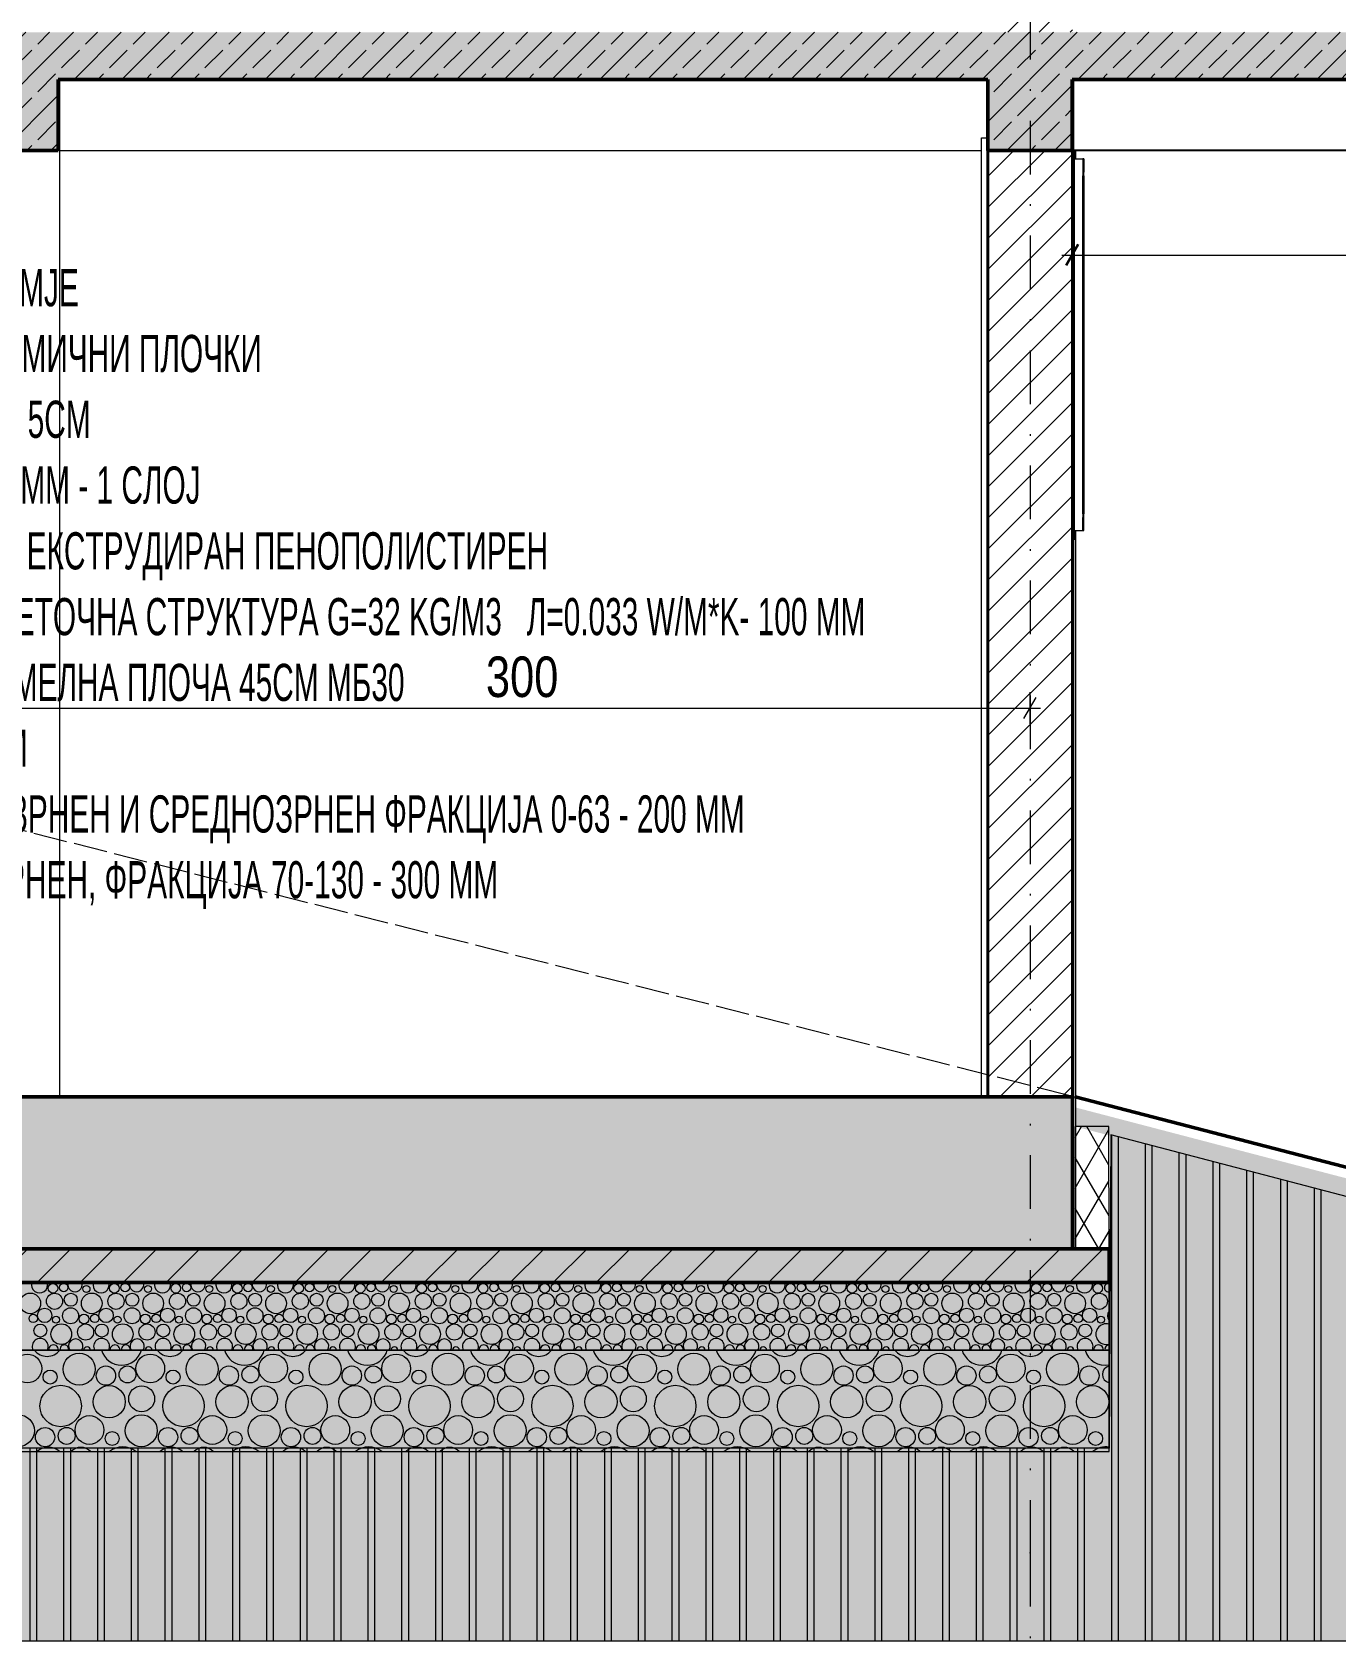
# Model space of a CAD drawing. Header units: millimetres. Extents: x -440 to 2671, y 0 to 297.
# Drawn here: x 271.9 to 349, y 64.1 to 159.3 of the extents above; entities that cross this region are included whole.
import ezdxf

# ---------------------------------------------------------------- set-up
doc = ezdxf.new("R2010")
doc.units = ezdxf.units.MM
doc.header["$MEASUREMENT"] = 0
doc.linetypes.add('- Осеви линии', pattern=[6.702778, 3.175, -1.763889, 0, -1.763889])
doc.linetypes.add('- Скирити линии', pattern=[2.45, 2, -0.45])
for name, color, linetype, lineweight, true_color in [('1', 7, 'Continuous', 13, 0x2b2b2b), ('104', 7, 'Continuous', 15, 0x3e3e3e), ('161', 7, 'Continuous', 15, 0x6a6a6a), ('168', 7, 'Continuous', 15, 0x5e5e5e), ('19', 7, 'Continuous', 0, 0xe4e4e4), ('29', 7, 'Continuous', 50, 0x111111), ('3', 7, 'Continuous', 18, 0x7c7c7c), ('4', 7, 'Continuous', 20, 0x3e3e3e), ('45', 7, 'Continuous', 35, 0x404040), ('61', 7, 'Continuous', 20, 0x6a6a6a), ('65', 7, 'Continuous', 20, 0x4e4e4e), ('84', 7, 'Continuous', 20, 0x3e3e3e), ('85', 7, 'Continuous', 20, 0x404040), ('86', 7, 'Continuous', 20, 0x4e4e4e), ('87', 7, 'Continuous', 20, 0x6a6a6a), ('88', 7, 'Continuous', 20, 0x5e5e5e), ('89', 7, 'Continuous', 20, 0x111111)]:
    doc.layers.add(name, color=color, linetype=linetype, lineweight=lineweight, true_color=true_color)
for name, color, linetype, lineweight in [('101', 253, 'Continuous', 15), ('102', 254, 'Continuous', 15), ('164', 255, 'Continuous', 15), ('18', 9, 'Continuous', 15), ('21', 7, 'Continuous', 50), ('27', 7, 'Continuous', 40), ('7', 7, 'Continuous', 25)]:
    doc.layers.add(name, color=color, linetype=linetype, lineweight=lineweight)
doc.styles.add('GENERATED_STYLE_6', font='GOTHIC.TTF')
pattern_1 = [(45, (-1043.7373, 159.275), (-0.9192388, 0.9192388), [])]
pattern_2 = [(45, (-1043.7373, 159.275), (-1.4142136, 1.4142136), []), (45, (-1044.4444, 159.9821), (-1.4142136, 1.4142136), [1.5, -0.5])]

# ---------------------------------------------------------------- blocks, each defined once
blk = doc.blocks.new('*X2')
at = {"layer": '101', "color": 253, "linetype": 'Continuous', "lineweight": 15}
for centre, radius in [((273.089, 84.942), 0.286), ((273.727, 84.978), 0.251), ((275.075, 84.901), 0.207), ((276.726, 84.942), 0.286), ((277.365, 84.978), 0.251), ((278.712, 84.901), 0.207), ((280.363, 84.942), 0.286), ((281.002, 84.978), 0.251), ((282.349, 84.901), 0.207), ((284, 84.942), 0.286), ((284.639, 84.978), 0.251), ((285.986, 84.901), 0.207), ((287.638, 84.942), 0.286), ((288.276, 84.978), 0.251), ((289.623, 84.901), 0.207), ((291.275, 84.942), 0.286), ((291.913, 84.978), 0.251), ((293.26, 84.901), 0.207), ((294.912, 84.942), 0.286), ((295.55, 84.978), 0.251), ((296.897, 84.901), 0.207), ((298.549, 84.942), 0.286), ((299.187, 84.978), 0.251), ((300.534, 84.901), 0.207), ((302.186, 84.942), 0.286), ((302.824, 84.978), 0.251), ((304.172, 84.901), 0.207), ((305.823, 84.942), 0.286), ((306.461, 84.978), 0.251), ((307.809, 84.901), 0.207), ((309.46, 84.942), 0.286), ((310.098, 84.978), 0.251), ((311.446, 84.901), 0.207), ((313.097, 84.942), 0.286), ((313.735, 84.978), 0.251), ((315.083, 84.901), 0.207), ((316.734, 84.942), 0.286), ((317.372, 84.978), 0.251), ((318.72, 84.901), 0.207), ((320.371, 84.942), 0.286), ((321.009, 84.978), 0.251), ((322.357, 84.901), 0.207), ((324.008, 84.942), 0.286), ((324.647, 84.978), 0.251), ((325.994, 84.901), 0.207), ((327.645, 84.942), 0.286), ((328.284, 84.978), 0.251), ((329.631, 84.901), 0.207), ((331.282, 84.942), 0.286), ((331.921, 84.978), 0.251), ((333.268, 84.901), 0.207), ((334.92, 84.942), 0.286), ((271.75, 84.044), 0.612), ((273.186, 84.169), 0.477), ((274.136, 83.314), 0.473), ((274.146, 84.257), 0.384), ((275.387, 84.044), 0.612), ((276.823, 84.169), 0.477), ((277.773, 83.314), 0.473), ((277.783, 84.257), 0.384), ((279.024, 84.044), 0.612), ((280.46, 84.169), 0.477), ((281.41, 83.314), 0.473), ((281.42, 84.257), 0.384), ((282.661, 84.044), 0.612), ((284.097, 84.169), 0.477), ((285.047, 83.314), 0.473), ((285.057, 84.257), 0.384), ((286.298, 84.044), 0.612), ((287.734, 84.169), 0.477), ((288.684, 83.314), 0.473), ((288.694, 84.257), 0.384), ((289.936, 84.044), 0.612), ((291.371, 84.169), 0.477), ((292.321, 83.314), 0.473), ((292.332, 84.257), 0.384), ((293.573, 84.044), 0.612), ((295.008, 84.169), 0.477), ((295.958, 83.314), 0.473), ((295.969, 84.257), 0.384), ((297.21, 84.044), 0.612), ((298.645, 84.169), 0.477), ((299.596, 83.314), 0.473), ((299.606, 84.257), 0.384), ((300.847, 84.044), 0.612), ((302.282, 84.169), 0.477), ((303.233, 83.314), 0.473), ((303.243, 84.257), 0.384), ((304.484, 84.044), 0.612), ((305.92, 84.169), 0.477), ((306.87, 83.314), 0.473), ((306.88, 84.257), 0.384), ((308.121, 84.044), 0.612), ((309.557, 84.169), 0.477), ((310.507, 83.314), 0.473), ((310.517, 84.257), 0.384), ((311.758, 84.044), 0.612), ((313.194, 84.169), 0.477), ((314.144, 83.314), 0.473), ((314.154, 84.257), 0.384), ((315.395, 84.044), 0.612), ((316.831, 84.169), 0.477), ((317.781, 83.314), 0.473), ((317.791, 84.257), 0.384), ((319.032, 84.044), 0.612), ((320.468, 84.169), 0.477), ((321.418, 83.314), 0.473), ((321.428, 84.257), 0.384), ((322.669, 84.044), 0.612), ((324.105, 84.169), 0.477), ((325.055, 83.314), 0.473), ((325.065, 84.257), 0.384), ((326.306, 84.044), 0.612), ((327.742, 84.169), 0.477), ((328.692, 83.314), 0.473), ((328.702, 84.257), 0.384), ((329.943, 84.044), 0.612), ((331.379, 84.169), 0.477), ((332.329, 83.314), 0.473), ((332.339, 84.257), 0.384), ((333.58, 84.044), 0.612), ((335.016, 84.169), 0.477), ((271.927, 83.158), 0.251), ((272.601, 83.335), 0.426), ((273.587, 82.224), 0.612), ((273.275, 83.081), 0.207), ((275.023, 82.349), 0.477), ((274.926, 83.122), 0.286), ((275.565, 83.158), 0.251), ((276.238, 83.335), 0.426), ((277.224, 82.224), 0.612), ((276.912, 83.081), 0.207), ((278.66, 82.349), 0.477), ((278.563, 83.122), 0.286), ((279.202, 83.158), 0.251), ((279.875, 83.335), 0.426), ((280.861, 82.224), 0.612), ((280.549, 83.081), 0.207), ((282.297, 82.349), 0.477), ((282.2, 83.122), 0.286), ((282.839, 83.158), 0.251), ((283.512, 83.335), 0.426), ((284.498, 82.224), 0.612), ((284.186, 83.081), 0.207), ((285.934, 82.349), 0.477), ((285.838, 83.122), 0.286), ((286.476, 83.158), 0.251), ((287.15, 83.335), 0.426), ((288.136, 82.224), 0.612), ((287.823, 83.081), 0.207), ((289.571, 82.349), 0.477), ((289.475, 83.122), 0.286), ((290.113, 83.158), 0.251), ((290.787, 83.335), 0.426), ((291.773, 82.224), 0.612), ((291.46, 83.081), 0.207), ((293.208, 82.349), 0.477), ((293.112, 83.122), 0.286), ((293.75, 83.158), 0.251), ((294.424, 83.335), 0.426), ((295.41, 82.224), 0.612), ((295.097, 83.081), 0.207), ((296.845, 82.349), 0.477), ((296.749, 83.122), 0.286), ((297.387, 83.158), 0.251), ((298.061, 83.335), 0.426), ((299.047, 82.224), 0.612), ((298.734, 83.081), 0.207), ((300.482, 82.349), 0.477), ((300.386, 83.122), 0.286), ((301.024, 83.158), 0.251), ((301.698, 83.335), 0.426), ((302.684, 82.224), 0.612), ((302.372, 83.081), 0.207), ((304.12, 82.349), 0.477), ((304.023, 83.122), 0.286), ((304.661, 83.158), 0.251), ((305.335, 83.335), 0.426), ((306.321, 82.224), 0.612), ((306.009, 83.081), 0.207), ((307.757, 82.349), 0.477), ((307.66, 83.122), 0.286), ((308.298, 83.158), 0.251), ((308.972, 83.335), 0.426), ((309.958, 82.224), 0.612), ((309.646, 83.081), 0.207), ((311.394, 82.349), 0.477), ((311.297, 83.122), 0.286), ((311.935, 83.158), 0.251), ((312.609, 83.335), 0.426), ((313.595, 82.224), 0.612), ((313.283, 83.081), 0.207), ((315.031, 82.349), 0.477), ((314.934, 83.122), 0.286), ((315.572, 83.158), 0.251), ((316.246, 83.335), 0.426), ((317.232, 82.224), 0.612), ((316.92, 83.081), 0.207), ((318.668, 82.349), 0.477), ((318.571, 83.122), 0.286), ((319.209, 83.158), 0.251), ((319.883, 83.335), 0.426), ((320.869, 82.224), 0.612), ((320.557, 83.081), 0.207), ((322.305, 82.349), 0.477), ((322.208, 83.122), 0.286), ((322.847, 83.158), 0.251), ((323.52, 83.335), 0.426), ((324.506, 82.224), 0.612), ((324.194, 83.081), 0.207), ((325.942, 82.349), 0.477), ((325.845, 83.122), 0.286), ((326.484, 83.158), 0.251), ((327.157, 83.335), 0.426), ((328.143, 82.224), 0.612), ((327.831, 83.081), 0.207), ((329.579, 82.349), 0.477), ((329.482, 83.122), 0.286), ((330.121, 83.158), 0.251), ((330.794, 83.335), 0.426), ((331.78, 82.224), 0.612), ((331.468, 83.081), 0.207), ((333.216, 82.349), 0.477), ((333.12, 83.122), 0.286), ((333.758, 83.158), 0.251), ((334.432, 83.335), 0.426), ((335.105, 83.081), 0.207), ((272.346, 82.437), 0.384), ((275.983, 82.437), 0.384), ((279.62, 82.437), 0.384), ((283.257, 82.437), 0.384), ((286.894, 82.437), 0.384), ((290.532, 82.437), 0.384), ((294.169, 82.437), 0.384), ((297.806, 82.437), 0.384), ((301.443, 82.437), 0.384), ((305.08, 82.437), 0.384), ((308.717, 82.437), 0.384), ((312.354, 82.437), 0.384), ((315.991, 82.437), 0.384), ((319.628, 82.437), 0.384), ((323.265, 82.437), 0.384), ((326.902, 82.437), 0.384), ((330.539, 82.437), 0.384), ((334.176, 82.437), 0.384)]:
    blk.add_circle(centre, radius, dxfattribs=at)
for centre, radius, start, end in [((272.299, 85.134), 0.473, 162.59898, 17.40102), ((273.55, 85.864), 0.612, 254.33377, 285.66623), ((274.401, 85.155), 0.426, 163.6472, 16.3528), ((275.936, 85.134), 0.473, 162.59898, 17.40102), ((277.187, 85.864), 0.612, 254.33377, 285.66623), ((278.038, 85.155), 0.426, 163.6472, 16.3528), ((279.573, 85.134), 0.473, 162.59898, 17.40102), ((280.824, 85.864), 0.612, 254.33377, 285.66623), ((281.675, 85.155), 0.426, 163.6472, 16.3528), ((283.21, 85.134), 0.473, 162.59898, 17.40102), ((284.461, 85.864), 0.612, 254.33377, 285.66623), ((285.312, 85.155), 0.426, 163.6472, 16.3528), ((286.847, 85.134), 0.473, 162.59898, 17.40102), ((288.098, 85.864), 0.612, 254.33377, 285.66623), ((288.95, 85.155), 0.426, 163.6472, 16.3528), ((290.484, 85.134), 0.473, 162.59898, 17.40102), ((291.736, 85.864), 0.612, 254.33377, 285.66623), ((292.587, 85.155), 0.426, 163.6472, 16.3528), ((294.121, 85.134), 0.473, 162.59898, 17.40102), ((295.373, 85.864), 0.612, 254.33377, 285.66623), ((296.224, 85.155), 0.426, 163.6472, 16.3528), ((297.758, 85.134), 0.473, 162.59898, 17.40102), ((299.01, 85.864), 0.612, 254.33377, 285.66623), ((299.861, 85.155), 0.426, 163.6472, 16.3528), ((301.396, 85.134), 0.473, 162.59898, 17.40102), ((302.647, 85.864), 0.612, 254.33377, 285.66623), ((303.498, 85.155), 0.426, 163.6472, 16.3528), ((305.033, 85.134), 0.473, 162.59898, 17.40102), ((306.284, 85.864), 0.612, 254.33377, 285.66623), ((307.135, 85.155), 0.426, 163.6472, 16.3528), ((308.67, 85.134), 0.473, 162.59898, 17.40102), ((309.921, 85.864), 0.612, 254.33377, 285.66623), ((310.772, 85.155), 0.426, 163.6472, 16.3528), ((312.307, 85.134), 0.473, 162.59898, 17.40102), ((313.558, 85.864), 0.612, 254.33377, 285.66623), ((314.409, 85.155), 0.426, 163.6472, 16.3528), ((315.944, 85.134), 0.473, 162.59898, 17.40102), ((317.195, 85.864), 0.612, 254.33377, 285.66623), ((318.046, 85.155), 0.426, 163.6472, 16.3528), ((319.581, 85.134), 0.473, 162.59898, 17.40102), ((320.832, 85.864), 0.612, 254.33377, 285.66623), ((321.683, 85.155), 0.426, 163.6472, 16.3528), ((323.218, 85.134), 0.473, 162.59898, 17.40102), ((324.469, 85.864), 0.612, 254.33377, 285.66623), ((325.32, 85.155), 0.426, 163.6472, 16.3528), ((326.855, 85.134), 0.473, 162.59898, 17.40102), ((328.106, 85.864), 0.612, 254.33377, 285.66623), ((328.957, 85.155), 0.426, 163.6472, 16.3528), ((330.492, 85.134), 0.473, 162.59898, 17.40102), ((331.743, 85.864), 0.612, 254.33377, 285.66623), ((332.594, 85.155), 0.426, 163.6472, 16.3528), ((334.129, 85.134), 0.473, 162.59898, 17.40102), ((335.38, 85.864), 0.612, 254.33377, 285.66623), ((335.558, 84.978), 0.251, 84.05364, 275.94636), ((335.418, 82.224), 0.612, 74.24598, 285.75402), ((335.966, 83.314), 0.473, 143.95605, 216.04395), ((272.336, 81.494), 0.473, 332.4801, 207.5199), ((274.438, 81.515), 0.426, 325.62131, 214.37869), ((275.973, 81.494), 0.473, 332.4801, 207.5199), ((278.075, 81.515), 0.426, 325.62131, 214.37869), ((279.61, 81.494), 0.473, 332.4801, 207.5199), ((281.712, 81.515), 0.426, 325.62131, 214.37869), ((283.247, 81.494), 0.473, 332.4801, 207.5199), ((285.35, 81.515), 0.426, 325.62131, 214.37869), ((286.884, 81.494), 0.473, 332.4801, 207.5199), ((288.987, 81.515), 0.426, 325.62131, 214.37869), ((290.521, 81.494), 0.473, 332.4801, 207.5199), ((292.624, 81.515), 0.426, 325.62131, 214.37869), ((294.158, 81.494), 0.473, 332.4801, 207.5199), ((296.261, 81.515), 0.426, 325.62131, 214.37869), ((297.796, 81.494), 0.473, 332.4801, 207.5199), ((299.898, 81.515), 0.426, 325.62131, 214.37869), ((301.433, 81.494), 0.473, 332.4801, 207.5199), ((303.535, 81.515), 0.426, 325.62131, 214.37869), ((305.07, 81.494), 0.473, 332.4801, 207.5199), ((307.172, 81.515), 0.426, 325.62131, 214.37869), ((308.707, 81.494), 0.473, 332.4801, 207.5199), ((310.809, 81.515), 0.426, 325.62131, 214.37869), ((312.344, 81.494), 0.473, 332.4801, 207.5199), ((314.446, 81.515), 0.426, 325.62131, 214.37869), ((315.981, 81.494), 0.473, 332.4801, 207.5199), ((318.083, 81.515), 0.426, 325.62131, 214.37869), ((319.618, 81.494), 0.473, 332.4801, 207.5199), ((321.72, 81.515), 0.426, 325.62131, 214.37869), ((323.255, 81.494), 0.473, 332.4801, 207.5199), ((325.357, 81.515), 0.426, 325.62131, 214.37869), ((326.892, 81.494), 0.473, 332.4801, 207.5199), ((328.994, 81.515), 0.426, 325.62131, 214.37869), ((330.529, 81.494), 0.473, 332.4801, 207.5199), ((332.632, 81.515), 0.426, 325.62131, 214.37869), ((334.166, 81.494), 0.473, 332.4801, 207.5199), ((273.126, 81.303), 0.286, 354.47725, 185.52275), ((273.765, 81.338), 0.251, 345.45425, 194.54575), ((275.112, 81.261), 0.207, 3.86586, 176.13414), ((276.763, 81.303), 0.286, 354.47725, 185.52275), ((277.402, 81.338), 0.251, 345.45425, 194.54575), ((278.749, 81.261), 0.207, 3.86586, 176.13414), ((280.4, 81.303), 0.286, 354.47725, 185.52275), ((281.039, 81.338), 0.251, 345.45425, 194.54575), ((282.386, 81.261), 0.207, 3.86586, 176.13414), ((284.038, 81.303), 0.286, 354.47725, 185.52275), ((284.676, 81.338), 0.251, 345.45425, 194.54575), ((286.023, 81.261), 0.207, 3.86586, 176.13414), ((287.675, 81.303), 0.286, 354.47725, 185.52275), ((288.313, 81.338), 0.251, 345.45425, 194.54575), ((289.66, 81.261), 0.207, 3.86586, 176.13414), ((291.312, 81.303), 0.286, 354.47725, 185.52275), ((291.95, 81.338), 0.251, 345.45425, 194.54575), ((293.297, 81.261), 0.207, 3.86586, 176.13414), ((294.949, 81.303), 0.286, 354.47725, 185.52275), ((295.587, 81.338), 0.251, 345.45425, 194.54575), ((296.934, 81.261), 0.207, 3.86586, 176.13414), ((298.586, 81.303), 0.286, 354.47725, 185.52275), ((299.224, 81.338), 0.251, 345.45425, 194.54575), ((300.572, 81.261), 0.207, 3.86586, 176.13414), ((302.223, 81.303), 0.286, 354.47725, 185.52275), ((302.861, 81.338), 0.251, 345.45425, 194.54575), ((304.209, 81.261), 0.207, 3.86586, 176.13414), ((305.86, 81.303), 0.286, 354.47725, 185.52275), ((306.498, 81.338), 0.251, 345.45425, 194.54575), ((307.846, 81.261), 0.207, 3.86586, 176.13414), ((309.497, 81.303), 0.286, 354.47725, 185.52275), ((310.135, 81.338), 0.251, 345.45425, 194.54575), ((311.483, 81.261), 0.207, 3.86586, 176.13414), ((313.134, 81.303), 0.286, 354.47725, 185.52275), ((313.772, 81.338), 0.251, 345.45425, 194.54575), ((315.12, 81.261), 0.207, 3.86586, 176.13414), ((316.771, 81.303), 0.286, 354.47725, 185.52275), ((317.409, 81.338), 0.251, 345.45425, 194.54575), ((318.757, 81.261), 0.207, 3.86586, 176.13414), ((320.408, 81.303), 0.286, 354.47725, 185.52275), ((321.047, 81.338), 0.251, 345.45425, 194.54575), ((322.394, 81.261), 0.207, 3.86586, 176.13414), ((324.045, 81.303), 0.286, 354.47725, 185.52275), ((324.684, 81.338), 0.251, 345.45425, 194.54575), ((326.031, 81.261), 0.207, 3.86586, 176.13414), ((327.682, 81.303), 0.286, 354.47725, 185.52275), ((328.321, 81.338), 0.251, 345.45425, 194.54575), ((329.668, 81.261), 0.207, 3.86586, 176.13414), ((331.32, 81.303), 0.286, 354.47725, 185.52275), ((331.958, 81.338), 0.251, 345.45425, 194.54575), ((333.305, 81.261), 0.207, 3.86586, 176.13414), ((334.957, 81.303), 0.286, 354.47725, 185.52275), ((335.595, 81.338), 0.251, 92.53739, 194.54575)]:
    blk.add_arc(centre, radius, start, end, dxfattribs=at)
blk = doc.blocks.new('*X3')
at = {"layer": '101', "color": 253, "linetype": 'Continuous', "lineweight": 15}
for centre, radius in [((271.577, 80.194), 0.851), ((274.646, 80.151), 0.946), ((278.851, 80.194), 0.851), ((281.92, 80.151), 0.946), ((286.125, 80.194), 0.851), ((289.194, 80.151), 0.946), ((293.399, 80.194), 0.851), ((296.469, 80.151), 0.946), ((300.673, 80.194), 0.851), ((303.743, 80.151), 0.946), ((307.947, 80.194), 0.851), ((311.017, 80.151), 0.946), ((315.222, 80.194), 0.851), ((318.291, 80.151), 0.946), ((322.496, 80.194), 0.851), ((325.565, 80.151), 0.946), ((329.77, 80.194), 0.851), ((332.839, 80.151), 0.946), ((272.924, 79.686), 0.414), ((276.227, 79.768), 0.572), ((277.503, 79.839), 0.501), ((280.198, 79.686), 0.414), ((283.501, 79.768), 0.572), ((284.777, 79.839), 0.501), ((287.472, 79.686), 0.414), ((290.775, 79.768), 0.572), ((292.052, 79.839), 0.501), ((294.747, 79.686), 0.414), ((298.049, 79.768), 0.572), ((299.326, 79.839), 0.501), ((302.021, 79.686), 0.414), ((305.323, 79.768), 0.572), ((306.6, 79.839), 0.501), ((309.295, 79.686), 0.414), ((312.598, 79.768), 0.572), ((313.874, 79.839), 0.501), ((316.569, 79.686), 0.414), ((319.872, 79.768), 0.572), ((321.148, 79.839), 0.501), ((323.843, 79.686), 0.414), ((327.146, 79.768), 0.572), ((328.422, 79.839), 0.501), ((331.117, 79.686), 0.414), ((334.42, 79.768), 0.572), ((273.549, 77.972), 1.224), ((276.42, 78.222), 0.954), ((278.341, 78.398), 0.767), ((280.823, 77.972), 1.224), ((283.694, 78.222), 0.954), ((285.615, 78.398), 0.767), ((288.097, 77.972), 1.224), ((290.968, 78.222), 0.954), ((292.889, 78.398), 0.767), ((295.371, 77.972), 1.224), ((298.242, 78.222), 0.954), ((300.163, 78.398), 0.767), ((302.645, 77.972), 1.224), ((305.517, 78.222), 0.954), ((307.437, 78.398), 0.767), ((309.919, 77.972), 1.224), ((312.791, 78.222), 0.954), ((314.711, 78.398), 0.767), ((317.194, 77.972), 1.224), ((320.065, 78.222), 0.954), ((321.986, 78.398), 0.767), ((324.468, 77.972), 1.224), ((327.339, 78.222), 0.954), ((329.26, 78.398), 0.767), ((331.742, 77.972), 1.224), ((334.613, 78.222), 0.954), ((271.046, 76.511), 0.946), ((275.251, 76.554), 0.851), ((278.32, 76.511), 0.946), ((282.525, 76.554), 0.851), ((285.594, 76.511), 0.946), ((289.799, 76.554), 0.851), ((292.869, 76.511), 0.946), ((297.073, 76.554), 0.851), ((300.143, 76.511), 0.946), ((304.347, 76.554), 0.851), ((307.417, 76.511), 0.946), ((311.622, 76.554), 0.851), ((314.691, 76.511), 0.946), ((318.896, 76.554), 0.851), ((321.965, 76.511), 0.946), ((326.17, 76.554), 0.851), ((329.239, 76.511), 0.946), ((333.444, 76.554), 0.851), ((272.627, 76.129), 0.572), ((273.903, 76.199), 0.501), ((276.598, 76.046), 0.414), ((279.901, 76.129), 0.572), ((281.177, 76.199), 0.501), ((283.872, 76.046), 0.414), ((287.175, 76.129), 0.572), ((288.452, 76.199), 0.501), ((291.147, 76.046), 0.414), ((294.449, 76.129), 0.572), ((295.726, 76.199), 0.501), ((298.421, 76.046), 0.414), ((301.723, 76.129), 0.572), ((303, 76.199), 0.501), ((305.695, 76.046), 0.414), ((308.998, 76.129), 0.572), ((310.274, 76.199), 0.501), ((312.969, 76.046), 0.414), ((316.272, 76.129), 0.572), ((317.548, 76.199), 0.501), ((320.243, 76.046), 0.414), ((323.546, 76.129), 0.572), ((324.822, 76.199), 0.501), ((327.517, 76.046), 0.414), ((330.82, 76.129), 0.572), ((332.097, 76.199), 0.501), ((334.791, 76.046), 0.414)]:
    blk.add_circle(centre, radius, dxfattribs=at)
for centre, radius, start, end in [((272.746, 81.861), 0.954, 217.9292, 322.0708), ((277.149, 81.612), 1.224, 195.99442, 344.00558), ((280.02, 81.861), 0.954, 217.9292, 322.0708), ((284.423, 81.612), 1.224, 195.99442, 344.00558), ((287.294, 81.861), 0.954, 217.9292, 322.0708), ((291.697, 81.612), 1.224, 195.99442, 344.00558), ((294.568, 81.861), 0.954, 217.9292, 322.0708), ((298.971, 81.612), 1.224, 195.99442, 344.00558), ((301.842, 81.861), 0.954, 217.9292, 322.0708), ((306.245, 81.612), 1.224, 195.99442, 344.00558), ((309.117, 81.861), 0.954, 217.9292, 322.0708), ((313.519, 81.612), 1.224, 195.99442, 344.00558), ((316.391, 81.861), 0.954, 217.9292, 322.0708), ((320.794, 81.612), 1.224, 195.99442, 344.00558), ((323.665, 81.861), 0.954, 217.9292, 322.0708), ((328.068, 81.612), 1.224, 195.99442, 344.00558), ((330.939, 81.861), 0.954, 217.9292, 322.0708), ((335.342, 81.612), 1.224, 195.99442, 281.39267), ((335.697, 79.839), 0.501, 102.99523, 257.00477), ((272.82, 74.582), 0.954, 46.61075, 133.38925), ((274.741, 74.758), 0.767, 42.37311, 137.62689), ((277.223, 74.332), 1.224, 50.34184, 129.65816), ((280.094, 74.582), 0.954, 46.61075, 133.38925), ((282.015, 74.758), 0.767, 42.37311, 137.62689), ((284.497, 74.332), 1.224, 50.34184, 129.65816), ((287.368, 74.582), 0.954, 46.61075, 133.38925), ((289.289, 74.758), 0.767, 42.37311, 137.62689), ((291.771, 74.332), 1.224, 50.34184, 129.65816), ((294.642, 74.582), 0.954, 46.61075, 133.38925), ((296.563, 74.758), 0.767, 42.37311, 137.62689), ((299.045, 74.332), 1.224, 50.34184, 129.65816), ((301.917, 74.582), 0.954, 46.61075, 133.38925), ((303.837, 74.758), 0.767, 42.37311, 137.62689), ((306.319, 74.332), 1.224, 50.34184, 129.65816), ((309.191, 74.582), 0.954, 46.61075, 133.38925), ((311.111, 74.758), 0.767, 42.37311, 137.62689), ((313.594, 74.332), 1.224, 50.34184, 129.65816), ((316.465, 74.582), 0.954, 46.61075, 133.38925), ((318.386, 74.758), 0.767, 42.37311, 137.62689), ((320.868, 74.332), 1.224, 50.34184, 129.65816), ((323.739, 74.582), 0.954, 46.61075, 133.38925), ((325.66, 74.758), 0.767, 42.37311, 137.62689), ((328.142, 74.332), 1.224, 50.34184, 129.65816), ((331.013, 74.582), 0.954, 46.61075, 133.38925), ((332.934, 74.758), 0.767, 42.37311, 137.62689), ((335.416, 74.332), 1.224, 82.12788, 129.65816)]:
    blk.add_arc(centre, radius, start, end, dxfattribs=at)

msp = doc.modelspace()

# ---------------------------------------------------------------- hatches: boundary and pattern name
at = {"linetype": 'Continuous', "lineweight": 0, "true_color": 0x000000}
msp.add_hatch(color=18, dxfattribs=at).paths.add_polyline_path([(387.652, 81.498), (333.584, 95.644), (333.584, 94.51), (387.57, 80.433)])
at = {"layer": '1', "linetype": 'Continuous', "lineweight": 13, "true_color": 0x2b2b2b}
h = msp.add_hatch(dxfattribs=at)
h.set_pattern_fill('1_СТОМАНОБЕТОН_0001', color=250, style=0, pattern_type=2)
h.set_pattern_definition(pattern_2)
h.paths.add_polyline_path([(268.401, 159.275), (268.401, 152.275), (273.401, 152.275), (273.401, 159.275)])
h = msp.add_hatch(dxfattribs=at)
h.set_pattern_fill('1_СТОМАНОБЕТОН_0001', color=250, style=0, pattern_type=2)
h.set_pattern_definition(pattern_2)
h.paths.add_polyline_path([(273.401, 159.275), (273.401, 156.475), (328.405, 156.475), (328.405, 159.275)])
h = msp.add_hatch(dxfattribs=at)
h.set_pattern_fill('1_СТОМАНОБЕТОН_0001', color=250, style=0, pattern_type=2)
h.set_pattern_definition(pattern_2)
h.paths.add_polyline_path([(333.405, 159.275), (328.405, 159.275), (328.405, 152.275), (333.405, 152.275)])
h = msp.add_hatch(dxfattribs=at)
h.set_pattern_fill('1_СТОМАНОБЕТОН_0001', color=250, style=0, pattern_type=2)
h.set_pattern_definition(pattern_2)
h.paths.add_polyline_path([(333.405, 159.275), (333.405, 156.475), (364.42, 156.475), (364.42, 159.275)])
h = msp.add_hatch(dxfattribs=at)
h.set_pattern_fill('1_СТОМАНОБЕТОН_0001', color=250, style=0, pattern_type=2)
h.set_pattern_definition(pattern_2)
h.paths.add_polyline_path([(333.42, 87.275), (333.42, 96.275), (93.419, 96.275), (93.419, 87.275)])
at = {"layer": '102', "linetype": 'Continuous', "lineweight": 15}
for points in [[(41.424, 64.075), (387.57, 64.075), (387.57, 80.433), (335.689, 94.015), (335.584, 75.475), (82.184, 75.475), (82.184, 86.275), (82.184, 96.275), (71.699, 153.34), (41.424, 153.34)], [(91.584, 87.275), (91.584, 85.275), (335.584, 85.275), (335.584, 87.275)]]:
    msp.add_hatch(color=254, dxfattribs=at).paths.add_polyline_path(points)
at = {"layer": '104', "linetype": 'Continuous', "lineweight": 15, "true_color": 0x3e3e3e}
h = msp.add_hatch(dxfattribs=at)
h.set_pattern_fill('MASONRY_BLOCK_0001', color=250, style=0, pattern_type=2)
h.set_pattern_definition([(45, (-1043.7373, 159.275), (-1.2727922, 1.2727922), [])])
h.paths.add_polyline_path([(91.584, 87.275), (91.584, 85.275), (335.584, 85.275), (335.584, 87.275)])
at = {"layer": '161', "linetype": 'Continuous', "lineweight": 15, "true_color": 0x6a6a6a}
h = msp.add_hatch(dxfattribs=at)
h.set_pattern_fill('DOUBLE_1_1_0001', color=251, style=0, pattern_type=2)
h.set_pattern_definition([(90, (236.1403, 95.2958), (-2, 0), []), (90, (235.7403, 95.2958), (-2, 0), [])])
h.paths.add_polyline_path([(41.424, 64.075), (387.57, 64.075), (387.57, 80.433), (335.689, 94.015), (335.584, 75.475), (82.184, 75.475), (82.184, 86.275), (82.184, 96.275), (71.699, 153.34), (41.424, 153.34)])
at = {"layer": '168', "linetype": 'Continuous', "lineweight": 15, "true_color": 0x5e5e5e}
h = msp.add_hatch(dxfattribs=at)
h.set_pattern_fill('COMMON_BRICK_0001', color=251, style=0, pattern_type=2)
h.set_pattern_definition(pattern_1)
h.paths.add_polyline_path([(333.42, 210.275), (328.42, 210.275), (328.42, 159.275), (333.42, 159.275)])
h = msp.add_hatch(dxfattribs=at)
h.set_pattern_fill('COMMON_BRICK_0001', color=251, style=0, pattern_type=2)
h.set_pattern_definition(pattern_1)
h.paths.add_polyline_path([(333.42, 156.475), (333.405, 156.475), (333.405, 152.275), (328.42, 152.275), (328.42, 96.275), (333.42, 96.275)])
at = {"layer": '18', "linetype": 'Continuous', "lineweight": 15}
for points in [[(268.401, 159.275), (268.401, 152.275), (273.401, 152.275), (273.401, 159.275)], [(273.401, 159.275), (273.401, 156.475), (328.405, 156.475), (328.405, 159.275)], [(333.405, 159.275), (328.405, 159.275), (328.405, 152.275), (333.405, 152.275)], [(333.405, 159.275), (333.405, 156.475), (364.42, 156.475), (364.42, 159.275)], [(333.42, 87.275), (333.42, 96.275), (93.419, 96.275), (93.419, 87.275)]]:
    msp.add_hatch(color=9, dxfattribs=at).paths.add_polyline_path(points)
at = {"layer": '19', "linetype": 'Continuous', "lineweight": 0, "true_color": 0xe4e4e4}
for points in [[(82.184, 81.275), (335.584, 81.275), (335.584, 85.275), (82.184, 85.275)], [(82.184, 75.275), (335.584, 75.275), (335.584, 81.275), (82.184, 81.275)]]:
    msp.add_hatch(color=254, dxfattribs=at).paths.add_polyline_path(points)
at = {"layer": '86', "linetype": 'Continuous', "lineweight": 20, "true_color": 0x4e4e4e}
h = msp.add_hatch(dxfattribs=at)
h.set_pattern_fill('INSULATION_BATT__0001', color=251, style=0, pattern_type=2)
h.set_pattern_definition([(60, (-1043.7373, 159.275), (-1.2990381, 0.75), []), (120, (-1043.7373, 159.275), (1.2990381, 0.75), [])])
h.paths.add_polyline_path([(333.584, 94.51), (333.584, 87.275), (335.584, 87.275), (335.582, 94.51)])

# ---------------------------------------------------------------- linework, layer by layer
at = {"layer": '1', "color": 250, "linetype": 'Continuous', "lineweight": 13, "true_color": 0x2b2b2b, "flags": 128}
msp.add_lwpolyline([(333.584, 94.51), (333.584, 87.275), (335.584, 87.275), (335.582, 94.51)], close=True, dxfattribs=at)
at = {"layer": '101', "color": 253, "linetype": 'Continuous', "lineweight": 15, "flags": 128}
msp.add_lwpolyline([(82.184, 75.275), (335.584, 75.275), (335.584, 81.275), (82.184, 81.275)], close=True, dxfattribs=at)
at = {"layer": '104', "color": 250, "linetype": 'Continuous', "lineweight": 15, "true_color": 0x3e3e3e, "flags": 128}
for points in [[(387.57, 64.075), (387.57, 80.433), (335.689, 94.015), (335.584, 75.475), (82.184, 75.475), (82.184, 86.275), (82.184, 96.275), (71.699, 153.34), (41.424, 153.34)], [(41.424, 64.075), (387.57, 64.075)]]:
    msp.add_lwpolyline(points, dxfattribs=at)
at = {"layer": '164', "color": 255, "linetype": 'Continuous', "lineweight": 15}
for p, q in [((273.498, 152.275), (273.498, 156.475)), ((273.498, 152.275), (273.401, 152.275)), ((273.499, 152.275), (328.044, 152.275)), ((333.499, 152.275), (364.42, 152.275))]:
    msp.add_line(p, q, dxfattribs=at)
at = {"layer": '21', "color": 7, "linetype": 'Continuous', "lineweight": 50, "flags": 128}
msp.add_lwpolyline([(387.742, 82.212), (333.584, 96.275)], dxfattribs=at)
msp.add_lwpolyline([(91.584, 87.275), (335.584, 87.275), (335.584, 85.275), (91.584, 85.275)], close=True, dxfattribs=at)
at = {"layer": '27', "color": 7, "linetype": 'Continuous', "lineweight": 40}
for p, q in [((333.42, 156.475), (333.42, 96.275)), ((328.42, 152.275), (328.42, 96.275))]:
    msp.add_line(p, q, dxfattribs=at)
at = {"layer": '29', "linetype": 'Continuous', "lineweight": 50}
for p, q in [((328.405, 156.475), (273.401, 156.475)), ((273.401, 156.475), (273.401, 152.275)), ((328.405, 156.475), (328.405, 152.275)), ((333.42, 156.475), (333.405, 156.475)), ((333.405, 156.475), (333.405, 152.275)), ((364.42, 156.475), (333.42, 156.475)), ((273.401, 152.275), (268.401, 152.275)), ((328.42, 152.275), (328.405, 152.275)), ((333.405, 152.275), (328.42, 152.275)), ((328.42, 96.275), (170.373, 96.275)), ((333.42, 96.275), (328.42, 96.275)), ((333.42, 96.275), (333.42, 87.275)), ((333.42, 87.275), (93.419, 87.275))]:
    msp.add_line(p, q, dxfattribs=at)
at = {"layer": '3', "color": 8, "linetype": 'Continuous', "lineweight": 18, "true_color": 0x7c7c7c}
for p, q in [((334.026, 151.775), (334.028, 150.989)), ((334.086, 151.775), (334.084, 150.989)), ((334.03, 150.498), (334.032, 149.711)), ((334.083, 150.498), (334.081, 149.711)), ((334.033, 149.22), (334.035, 148.434)), ((334.079, 149.22), (334.077, 148.434)), ((334.037, 147.943), (334.039, 147.157)), ((334.076, 147.943), (334.074, 147.157)), ((334.04, 146.665), (334.042, 145.879)), ((334.072, 146.665), (334.07, 145.879)), ((334.044, 145.388), (334.046, 144.602)), ((334.069, 145.388), (334.067, 144.602)), ((334.047, 144.11), (334.049, 143.324)), ((334.065, 144.11), (334.063, 143.324)), ((334.051, 142.833), (334.053, 142.047)), ((334.062, 142.833), (334.06, 142.047)), ((334.054, 141.561), (334.055, 141.339)), ((334.055, 141.339), (334.056, 140.775)), ((334.058, 141.339), (334.056, 140.775)), ((334.058, 141.561), (334.058, 141.339)), ((334.054, 139.989), (334.055, 140.211)), ((334.055, 140.211), (334.056, 140.775)), ((334.058, 140.211), (334.056, 140.775)), ((334.058, 139.989), (334.058, 140.211)), ((334.051, 138.717), (334.053, 139.503)), ((334.062, 138.717), (334.06, 139.503)), ((334.047, 137.44), (334.049, 138.226)), ((334.065, 137.44), (334.063, 138.226)), ((334.044, 136.162), (334.046, 136.948)), ((334.069, 136.162), (334.067, 136.948)), ((334.04, 134.885), (334.042, 135.671)), ((334.072, 134.885), (334.07, 135.671)), ((334.037, 133.607), (334.039, 134.393)), ((334.076, 133.607), (334.074, 134.393)), ((334.033, 132.33), (334.035, 133.116)), ((334.079, 132.33), (334.077, 133.116)), ((334.03, 131.052), (334.032, 131.839)), ((334.083, 131.052), (334.081, 131.839)), ((334.026, 129.775), (334.028, 130.561)), ((334.086, 129.775), (334.084, 130.561))]:
    msp.add_line(p, q, dxfattribs=at)
at = {"layer": '4', "color": 250, "linetype": '- Осеви линии', "lineweight": 20, "true_color": 0x3e3e3e}
for p, q in [((330.913, 249.275), (330.913, 69.275)), ((330.913, 249.275), (330.913, 69.275)), ((330.913, 249.275), (330.913, 69.275)), ((330.913, 69.275), (330.913, 64.075)), ((330.913, 69.275), (330.913, 64.075)), ((330.913, 69.275), (330.913, 64.075))]:
    msp.add_line(p, q, dxfattribs=at)
msp.add_point((330.913, 69.275), dxfattribs=at)
msp.add_point((330.913, 69.275), dxfattribs=at)
msp.add_point((330.913, 69.275), dxfattribs=at)
msp.add_point((330.913, 69.275), dxfattribs=at)
msp.add_point((330.913, 69.275), dxfattribs=at)
msp.add_point((330.913, 69.275), dxfattribs=at)
at = {"layer": '45', "color": 250, "linetype": 'Continuous', "lineweight": 35, "true_color": 0x404040}
msp.add_line((333.766, 146.71), (333.044, 145.46), dxfattribs=at)
at = {"layer": '61', "linetype": 'Continuous', "lineweight": 20}
for p, q in [((328.044, 96.275), (328.044, 153.015)), ((328.044, 153.015), (328.405, 153.015)), ((333.427, 151.475), (333.425, 152.275)), ((333.425, 152.275), (333.487, 152.275)), ((333.425, 96.275), (333.425, 151.475)), ((333.427, 151.475), (333.427, 139.075)), ((333.487, 151.475), (333.427, 151.475)), ((333.486, 139.075), (333.486, 151.475)), ((333.486, 151.475), (333.487, 96.275)), ((333.487, 152.275), (333.487, 151.475)), ((333.525, 152.275), (333.525, 151.275)), ((333.525, 151.275), (333.526, 151.775)), ((333.526, 151.775), (334.026, 151.775)), ((333.587, 151.775), (333.587, 152.275)), ((334.026, 151.775), (334.026, 150.775)), ((334.056, 151.775), (334.026, 151.775)), ((334.055, 150.775), (334.056, 151.775)), ((334.086, 151.775), (334.056, 151.775)), ((334.085, 150.775), (334.086, 151.775)), ((333.525, 151.275), (333.525, 130.275)), ((333.526, 151.275), (333.526, 130.275)), ((334.026, 150.775), (334.026, 130.775)), ((334.026, 130.775), (334.028, 150.775)), ((334.026, 150.775), (334.055, 150.775)), ((334.056, 150.775), (334.055, 130.775)), ((334.056, 130.775), (334.056, 150.775)), ((334.058, 130.775), (334.058, 150.775)), ((334.058, 150.775), (334.085, 150.775)), ((334.086, 150.775), (334.085, 130.775)), ((334.086, 130.775), (334.086, 150.775)), ((333.427, 139.075), (333.486, 139.075)), ((333.427, 138.275), (333.427, 96.275)), ((333.486, 138.275), (333.427, 138.275)), ((333.486, 96.275), (333.486, 138.275)), ((334.028, 130.775), (334.026, 129.775)), ((334.056, 130.775), (334.028, 130.775)), ((334.056, 129.775), (334.056, 130.775)), ((334.086, 130.775), (334.058, 130.775)), ((334.086, 129.775), (334.086, 130.775)), ((333.525, 130.275), (333.525, 129.275)), ((333.526, 130.275), (333.526, 129.775)), ((333.526, 129.775), (334.026, 129.775)), ((333.587, 129.275), (333.587, 129.775)), ((334.026, 129.775), (334.056, 129.775)), ((334.056, 129.775), (334.086, 129.775)), ((333.525, 129.275), (333.587, 129.275)), ((333.427, 96.275), (333.425, 96.275)), ((333.487, 96.275), (333.486, 96.275))]:
    msp.add_line(p, q, dxfattribs=at)
at = {"layer": '61', "color": 251, "linetype": '- Скирити линии', "lineweight": 20, "true_color": 0x6a6a6a, "flags": 128}
msp.add_lwpolyline([(98.584, 155.775), (333.584, 96.275)], dxfattribs=at)
at = {"layer": '7', "color": 7, "linetype": 'Continuous', "lineweight": 25, "flags": 128}
msp.add_lwpolyline([(364.405, 152.275), (333.405, 152.275)], dxfattribs=at)
at = {"layer": '84', "color": 250, "linetype": 'Continuous', "lineweight": 20, "true_color": 0x3e3e3e, "flags": 128}
msp.add_lwpolyline([(82.184, 81.275), (335.584, 81.275), (335.584, 85.275), (82.184, 85.275)], close=True, dxfattribs=at)
at = {"layer": '85', "linetype": 'Continuous', "lineweight": 20}
for p, q in [((333.405, 145.147), (333.405, 147.022)), ((332.794, 146.085), (333.405, 146.085)), ((333.405, 146.085), (369.405, 146.085)), ((330.913, 118.337), (330.913, 120.212)), ((270.913, 119.275), (330.913, 119.275)), ((330.552, 118.65), (331.274, 119.9)), ((330.913, 119.275), (331.524, 119.275))]:
    msp.add_line(p, q, dxfattribs=at)
at = {"layer": '87', "color": 251, "linetype": 'Continuous', "lineweight": 20, "true_color": 0x6a6a6a}
for p, q in [((333.425, 159.275), (333.42, 159.275)), ((333.499, 152.275), (333.499, 156.475)), ((333.425, 96.275), (333.42, 96.275)), ((333.499, 96.275), (333.487, 96.275)), ((333.61, 96.275), (333.61, 96.275))]:
    msp.add_line(p, q, dxfattribs=at)
at = {"layer": '88', "color": 251, "linetype": 'Continuous', "lineweight": 20, "true_color": 0x5e5e5e}
for p, q in [((273.499, 96.275), (273.499, 152.275)), ((273.507, 96.275), (273.507, 152.275)), ((333.618, 151.775), (333.618, 152.275)), ((333.618, 96.275), (333.618, 129.775)), ((333.499, 96.275), (333.507, 96.275))]:
    msp.add_line(p, q, dxfattribs=at)
at = {"layer": '89', "color": 250, "linetype": 'Continuous', "lineweight": 20, "true_color": 0x111111}
for p, q in [((333.427, 96.275), (333.486, 96.275)), ((333.507, 96.275), (333.61, 96.275)), ((333.61, 96.275), (333.618, 96.275)), ((333.618, 87.275), (333.618, 96.275)), ((333.42, 87.275), (333.618, 87.275))]:
    msp.add_line(p, q, dxfattribs=at)

# ---------------------------------------------------------------- block references
at = {"layer": '65', "color": 251, "linetype": 'Continuous', "lineweight": 20, "true_color": 0x4e4e4e}
for name in ['*X2', '*X3']:
    msp.add_blockref(name, (0, 0), dxfattribs=at)

# ---------------------------------------------------------------- texts
at = {"layer": '1', "linetype": 'Continuous', "lineweight": 13, "insert": (298.714, 119.894), "char_height": 2.4, "attachment_point": 7, "style": 'GENERATED_STYLE_6'}
msp.add_mtext('\\A1;{\\W0.800000x;\\pql;\\fCentury Gothic|b0|i0|c0|p34;300}', dxfattribs=at)
at = {"layer": '7', "color": 7, "linetype": 'Continuous', "lineweight": 25, "insert": (256.987, 104.092), "char_height": 2.2, "attachment_point": 7, "line_spacing_factor": 1.061514, "style": 'GENERATED_STYLE_6'}
msp.add_mtext('\\A1;{\\W0.600000x;\\pql;\\fCentury Gothic|b0|i0|c0|p34;ПОДОВИ ПРИЗЕМЈЕ\\P\\pql;\\fCentury Gothic|b0|i0|c0|p34;-ЛАМИНАТ/КЕРАМИЧНИ ПЛОЧКИ\\P\\pql;\\fCentury Gothic|b0|i0|c0|p34;-ЦИМ. КОШУЛКА 5СМ\\P\\pql;\\fCentury Gothic|b0|i0|c0|p34;--PVC ФОЛJA 0,2ММ - 1 СЛОЈ\\P\\pql;\\fCentury Gothic|b0|i0|c0|p34;- ПЛОЧИ \\fCentury Gothic|b0|i0|c0|p34;\\c2829099;ПЛОЧИ ЕКСТРУДИРАН ПЕНОПОЛИСТИРЕН\\P\\pql;\\fCentury Gothic|b0|i0|c0|p34; ЗАТВОРЕНА КЛЕТOЧНА СТРУКТУРА G=32 KG/М3   Л=0.033 W/M*K- 100 ММ\\P\\pql;\\fCentury Gothic|b0|i0|c0|p34;\\C7; -АРМИРАНА TEМЕЛНА ПЛОЧА 45СМ МБ30\\P\\pql;\\fCentury Gothic|b0|i0|c0|p34;-ТАМПОН 100ММ\\P\\pql;\\fCentury Gothic|b0|i0|c0|p34;\\c2829099;-\\fCentury Gothic|b0|i0|c0|p34;\\C7; ЧАКАЛ СИТНОЗРНЕН И СРЕДНОЗРНЕН ФРАКЦИЈА 0-63 - 200 ММ\\P\\pql;\\fCentury Gothic|b0|i0|c0|p34;- ЧАКАЛ ЕДРОЗРНЕН, ФРАКЦИЈА 70-130 - 300 ММ\\P\\pql;\\fCentury Gothic|b0|i0|c0|p34;-ЗЕМЈЕН СЛОЈ}', dxfattribs=at)

doc.saveas('drawing.dxf')
